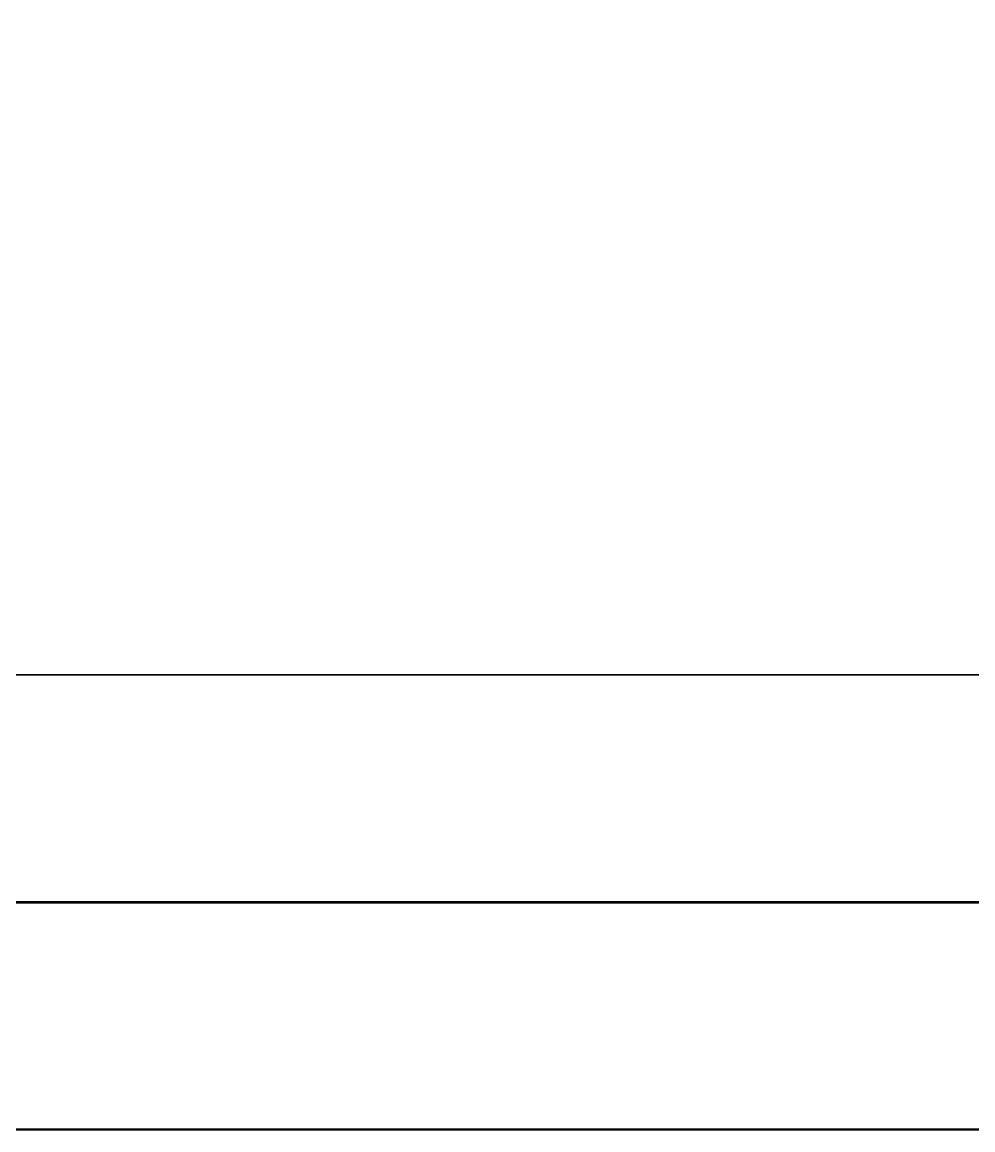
# Model space of a CAD drawing. Header units: millimetres. Extents: x -5968 to 8419, y -11886 to 221.
# Drawn here: x -4913.8 to -4838.4, y -11302.5 to -11214.7 of the extents above; entities that cross this region are included whole.
import ezdxf

# ---------------------------------------------------------------- set-up
doc = ezdxf.new("R2010")
doc.units = ezdxf.units.MM
doc.header["$LTSCALE"] = 20
doc.layers.add('Innenausbau_Konstruktion', color=7, linetype='Continuous')

msp = doc.modelspace()

# ---------------------------------------------------------------- linework, layer by layer
at = {"layer": 'Innenausbau_Konstruktion', "color": 7, "linetype": 'Continuous', "lineweight": 25, "transparency": 33554687}
for points in [[(-5108.104, -11284.5, 3535.109), (-4765.06, -11284.5, 3535.109), (-4765.06, -11284.5, 3062.109), (-5611.06, -11284.5, 3062.109)], [(-5197.002, -11284.436, 5208.109), (-4765.002, -11284.436, 5208.109), (-4765.002, -11284.436, 3702.109), (-5108.104, -11284.436, 3702.109)], [(-5108.162, -11284.5, 3537.609), (-4765.06, -11284.5, 3537.609), (-4765.06, -11284.5, 3699.609), (-5108.104, -11284.5, 3699.609)], [(-5108.104, -11302.5, 3535.109), (-4765.06, -11302.5, 3535.109), (-4765.06, -11302.5, 3062.109), (-5611.06, -11302.5, 3062.109)], [(-5197.002, -11302.436, 5208.109), (-4765.002, -11302.436, 5208.109), (-4765.002, -11302.436, 3702.109), (-5108.104, -11302.436, 3702.109)], [(-5108.162, -11302.5, 3537.609), (-4765.06, -11302.5, 3537.609), (-4765.06, -11302.5, 3699.609), (-5108.104, -11302.5, 3699.609)]]:
    msp.add_polyline3d(points, dxfattribs=at)
for points in [[(-4781.06, -11284.436, 3525.109), (-4781.06, -10714.436, 3525.109), (-5595.06, -10714.436, 3525.109), (-5595.06, -11284.436, 3525.109)], [(-5595.06, -11284.436, 3543.109), (-5595.06, -10714.436, 3543.109), (-4781.06, -10714.436, 3543.109), (-4781.06, -11284.436, 3543.109)], [(-4781.06, -11284.436, 3690.109), (-4781.06, -10714.436, 3690.109), (-5595.06, -10714.436, 3690.109), (-5595.06, -11284.436, 3690.109)], [(-5595.06, -11284.436, 3708.109), (-5595.06, -10714.436, 3708.109), (-4781.06, -10714.436, 3708.109), (-4781.06, -11284.436, 3708.109)], [(-4781.06, -11284.436, 4946.109), (-4781.06, -10714.436, 4946.109), (-5595.06, -10714.436, 4946.109), (-5595.06, -11284.436, 4946.109)], [(-5595.06, -11284.436, 4964.109), (-5595.06, -10714.436, 4964.109), (-4781.06, -10714.436, 4964.109), (-4781.06, -11284.436, 4964.109)], [(-4781.06, -11284.436, 5190.109), (-4781.06, -10714.436, 5190.109), (-5595.06, -10714.436, 5190.109), (-5595.06, -11284.436, 5190.109)], [(-5595.06, -11284.436, 5208.109), (-5595.06, -10714.436, 5208.109), (-4781.06, -10714.436, 5208.109), (-4781.06, -11284.436, 5208.109)], [(-5581.56, -11266.436, 3681.609), (-4794.56, -11266.436, 3681.609), (-4794.56, -11266.436, 3559.609), (-5581.56, -11266.436, 3559.609)], [(-4794.56, -11284.436, 3559.609), (-4794.56, -11266.436, 3559.609), (-5581.56, -11266.436, 3559.609), (-5581.56, -11284.436, 3559.609)], [(-5581.56, -11284.436, 3681.609), (-5581.56, -11266.436, 3681.609), (-4794.56, -11266.436, 3681.609), (-4794.56, -11284.436, 3681.609)], [(-4765.06, -11284.5, 3062.109), (-4765.06, -11302.5, 3062.109), (-5611.06, -11302.5, 3062.109), (-5611.06, -11284.5, 3062.109)], [(-5595.06, -11284.436, 3543.109), (-4781.06, -11284.436, 3543.109), (-4781.06, -11284.436, 3525.109), (-5595.06, -11284.436, 3525.109)], [(-5595.06, -11284.436, 3708.109), (-4781.06, -11284.436, 3708.109), (-4781.06, -11284.436, 3690.109), (-5595.06, -11284.436, 3690.109)], [(-5595.06, -11284.436, 4964.109), (-4781.06, -11284.436, 4964.109), (-4781.06, -11284.436, 4946.109), (-5595.06, -11284.436, 4946.109)], [(-5595.06, -11284.436, 5208.109), (-4781.06, -11284.436, 5208.109), (-4781.06, -11284.436, 5190.109), (-5595.06, -11284.436, 5190.109)], [(-5581.56, -11284.436, 3681.609), (-4794.56, -11284.436, 3681.609), (-4794.56, -11284.436, 3559.609), (-5581.56, -11284.436, 3559.609)], [(-5197.002, -11284.436, 5208.109), (-5197.002, -11302.436, 5208.109), (-4765.002, -11302.436, 5208.109), (-4765.002, -11284.436, 5208.109)], [(-5108.162, -11284.5, 3537.609), (-5108.162, -11302.5, 3537.609), (-4765.06, -11302.5, 3537.609), (-4765.06, -11284.5, 3537.609)], [(-4765.002, -11284.436, 3702.109), (-4765.002, -11302.436, 3702.109), (-5108.104, -11302.436, 3702.109), (-5108.104, -11284.436, 3702.109)], [(-4765.06, -11284.5, 3699.609), (-4765.06, -11302.5, 3699.609), (-5108.104, -11302.5, 3699.609), (-5108.104, -11284.5, 3699.609)], [(-5108.104, -11284.5, 3535.109), (-5108.104, -11302.5, 3535.109), (-4765.06, -11302.5, 3535.109), (-4765.06, -11284.5, 3535.109)]]:
    msp.add_3dface(points, dxfattribs=at)

doc.saveas('drawing.dxf')
